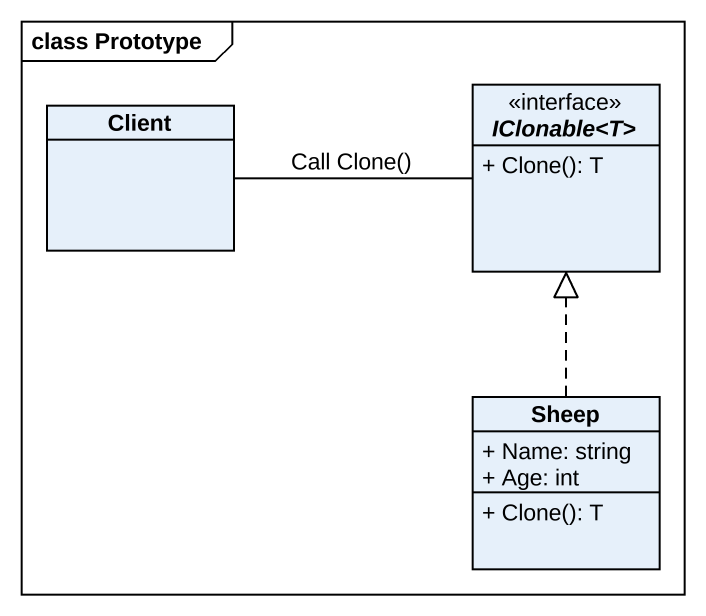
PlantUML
@startuml
mainframe class Prototype
hide circle
hide empty members
skinparam classAttributeIconSize 0
class Client
interface "IClonable<T>" as IClonable_T {
  + Clone(): T
}
class Sheep {
  + Name: string
  + Age: int
  + Clone(): T
}
Client -right- IClonable_T : Call Clone()
Sheep .up.|> IClonable_T
@enduml
